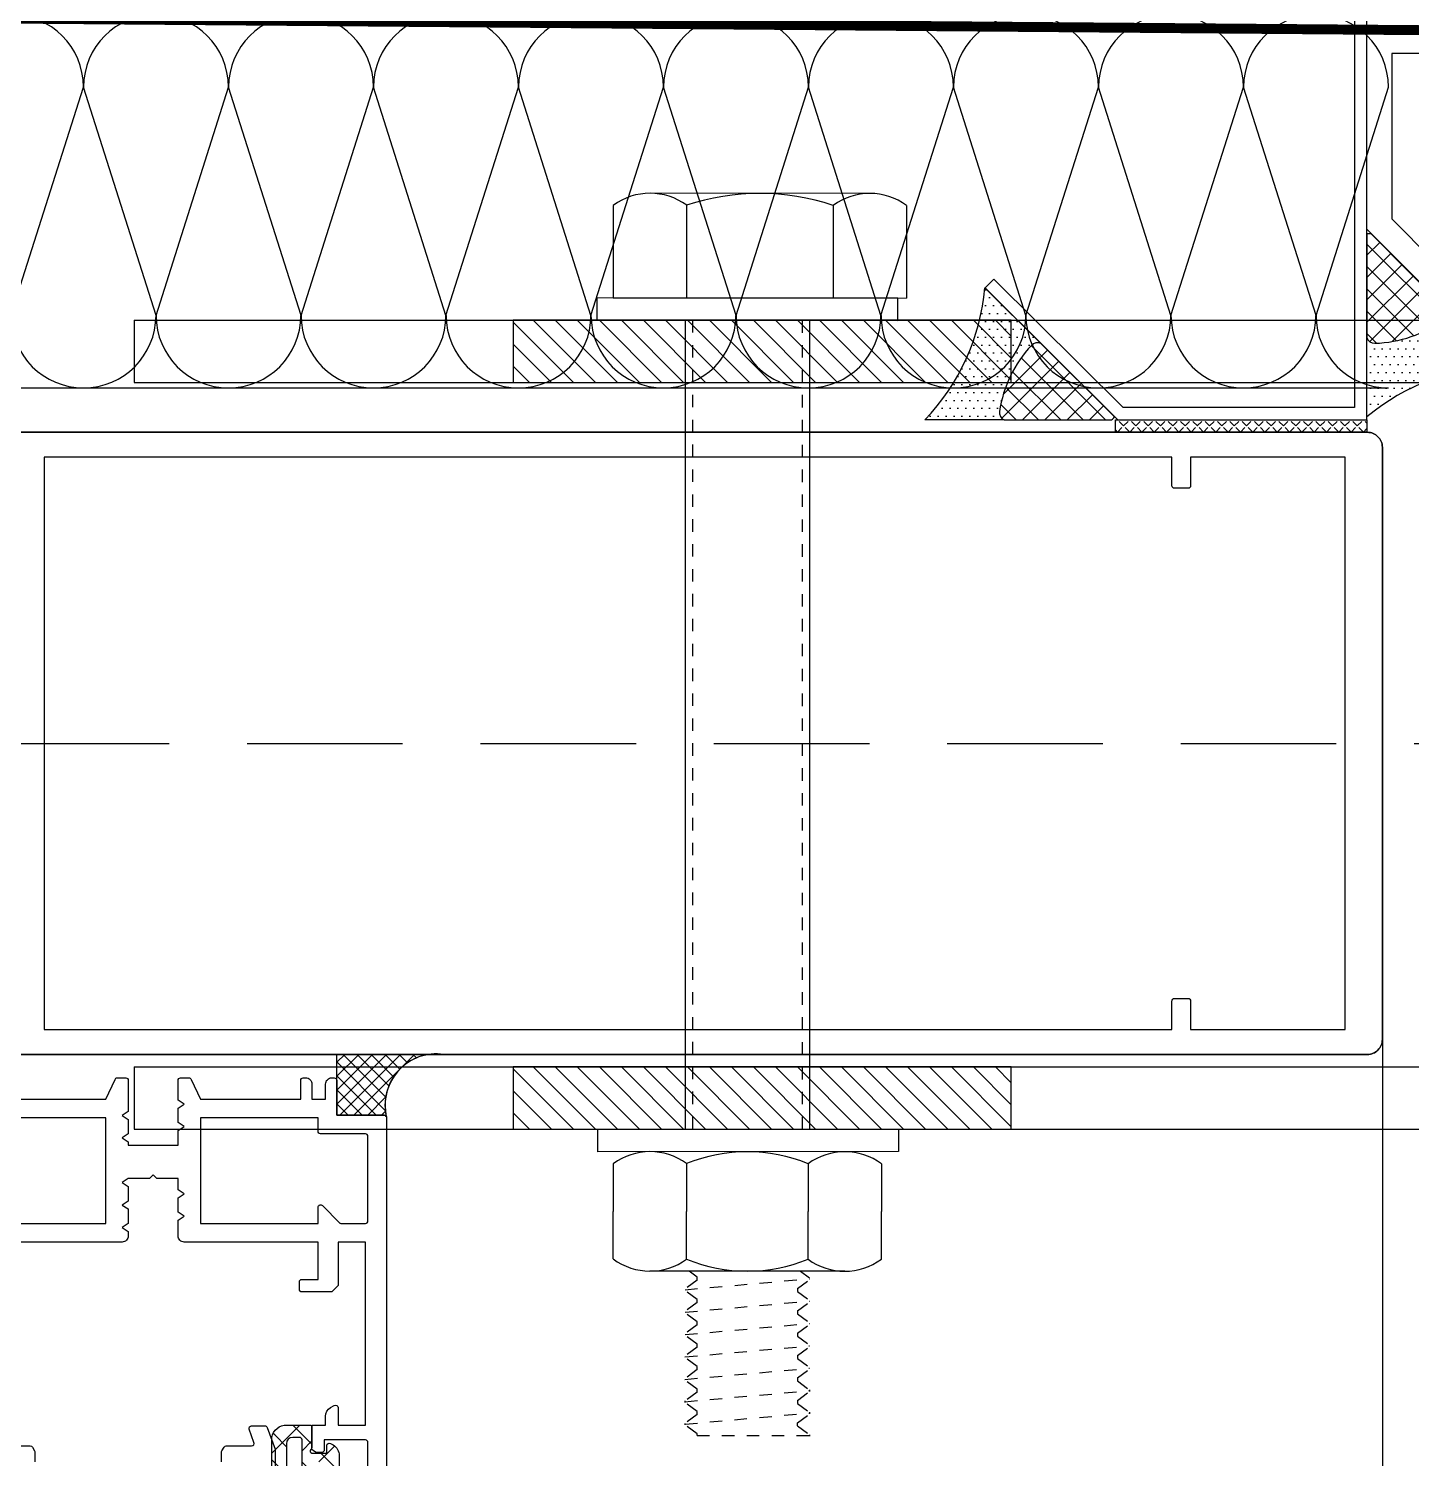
# Model space of a CAD drawing. Header units: inches. Extents: x 21 to 32698, y 13 to 3712.
# Drawn here: x 3027.88 to 3038.99, y 1850.59 to 1862.08 of the extents above; entities that cross this region are included whole.
import ezdxf

# ---------------------------------------------------------------- set-up
doc = ezdxf.new("R2010")
doc.units = ezdxf.units.IN
doc.header["$MEASUREMENT"] = 0
doc.set_wipeout_variables(frame=1)
for name, pattern in [('1+1 dbx a2$0$374_BLD_A1_BLOK_2$0$HIDDEN', [0.375, 0.25, -0.125]), ('HIDDEN', [9.525, 6.35, -3.175]), ('phl_center', [0.75, 0.4, -0.35]), ('phl_thick', [0])]:
    doc.linetypes.add(name, pattern=pattern)
for name, color, linetype, lineweight in [('Z_MİM_-KM-GLAZ', 8, 'Continuous', 25), ('Z_MİM_-KM-IZO-THERMAL', 8, 'Continuous', 25), ('Z_MİM_-KM-IZO-THERMAL-ROCKWOOL', 8, 'BATTING', 25), ('Z_MİM_2-0', 8, 'Continuous', 25), ('Z_MİM_Aksesuar', 8, 'Continuous', 25), ('Z_MİM_ALUMINIUM', 8, 'Continuous', 25), ('Z_MİM_fitiller_k', 8, 'Continuous', 25), ('Z_MİM_MYM Taşyünü', 8, 'Continuous', 25), ('Z_MİM_MYM_butil mastik', 8, 'Continuous', 25), ('Z_MİM_MYM_galvaniz levha', 8, 'Continuous', 25), ('Z_MİM_MYM_MEMBRAN_', 8, 'HIDDEN', 25), ('Z_MİM_MYM_taşyünü', 8, 'Continuous', 25), ('Z_MİM_projection', 8, 'Continuous', 25)]:
    doc.layers.add(name, color=color, linetype=linetype, lineweight=lineweight)
doc.linetypes.add('BATTING', pattern='A,0.00254,-2.54,[134,ltypeshp.shx,S=2.54,R=0,X=-2.54,Y=0],-5.08,[134,ltypeshp.shx,S=2.54,R=180,X=2.54,Y=0],-2.54', length=10.16254)

# ---------------------------------------------------------------- blocks, each defined once
blk = doc.blocks.new('ANK-1')
h = blk.add_hatch()
h.set_pattern_fill('ANSI31', color=256, scale=10)
h.set_pattern_definition([(45, (-331289.2262, -110209.6467), (-0.8838834765, 0.8838834765), [])])
h.paths.add_polyline_path([(0, -99.81), (5, -99.81), (5, -59.81), (0, -59.81)])
h = blk.add_hatch()
h.set_pattern_fill('ANSI31', color=256, scale=10)
h.set_pattern_definition([(45, (-331229.2262, -110209.6467), (-0.8838834765, 0.8838834765), [])])
h.paths.add_polyline_path([(60, -99.81), (65, -99.81), (65, -59.81), (60, -59.81)])
for points in [[(0, -130.27), (0, 0)], [(0, -130.27), (5, -130.27), (5, -5)], [(60, -130.27), (60, -5)], [(65, -130.27), (65, -5)], [(60, -130.27), (65, -130.27)]]:
    blk.add_lwpolyline(points)
for points in [[(0, -99.81), (5, -99.81), (5, -59.81), (0, -59.81)], [(60, -99.81), (65, -99.81), (65, -59.81), (60, -59.81)]]:
    blk.add_lwpolyline(points, close=True)
at = {"layer": 'Z_MİM_projection', "linetype": 'phl_thick'}
for p, q in [((-9.22, -68.22, 2337909.68), (-1.79, -68.23, 2337909.68)), ((-1.81, -91.78, 2337909.68), (-1.79, -68.23, 2337909.68)), ((-10.2, -71.18, 2337909.68), (-10.21, -88.82, 2337909.68)), ((67.8, -70.23, 0), (71.62, -70.23, 0)), ((67.8, -70.23, 0), (71.62, -70.23, 0)), ((75.45, -70.23, 0), (71.62, -70.23, 0)), ((75.45, -70.23, 0), (71.62, -70.23, 0)), ((66.82, -73.19, 0), (66.81, -88.83, 0)), ((66.82, -73.19, 0), (66.81, -88.83, 0)), ((76.42, -73.19, 0), (76.41, -88.83, 0)), ((76.42, -73.19, 0), (76.41, -88.83, 0)), ((-9.24, -74.11, 2337909.68), (-1.8, -74.12, 2337909.68)), ((76.42, -75.05, 0), (76.41, -88.41, 0)), ((76.42, -75.05, 0), (76.41, -88.41, 0)), ((0, -76.01), (65.01, -76.01, 0)), ((0, -76.01), (65.01, -76.01, 0)), ((67.77, -76.12, 0), (71.62, -76.12, 0)), ((67.77, -76.12, 0), (71.62, -76.12, 0)), ((75.47, -76.12, 0), (71.62, -76.12, 0)), ((75.47, -76.12, 0), (71.62, -76.12, 0)), ((-9.25, -85.89, 2337909.68), (-1.81, -85.89, 2337909.68)), ((-0.01, -86.01), (65.02, -86.01, 0)), ((-0.01, -86.01), (65.02, -86.01, 0)), ((67.77, -85.89, 0), (71.61, -85.9, 0)), ((67.77, -85.89, 0), (71.61, -85.9, 0)), ((75.46, -85.9, 0), (71.61, -85.9, 0)), ((75.46, -85.9, 0), (71.61, -85.9, 0)), ((-9.24, -91.78, 2337909.68), (-1.81, -91.78, 2337909.68)), ((67.78, -91.78, 0), (71.61, -91.79, 0)), ((67.78, -91.78, 0), (71.61, -91.79, 0)), ((75.43, -91.79, 0), (71.61, -91.79, 0)), ((75.43, -91.79, 0), (71.61, -91.79, 0))]:
    blk.add_line(p, q, dxfattribs=at)
at = {"layer": 'Z_MİM_projection', "linetype": 'phl_center'}
for p, q in [((0, -76.61), (65.01, -76.61, 0)), ((0, -76.61), (65.01, -76.61, 0)), ((66.81, -76.01, 0), (66.82, -76.01, 0)), ((66.81, -76.01, 0), (66.82, -76.01, 0)), ((66.81, -76.61, 0), (66.82, -76.61, 0)), ((66.81, -76.61, 0), (66.82, -76.61, 0)), ((76.42, -76.74, 0), (76.96, -76.01, 0)), ((76.42, -76.74, 0), (76.96, -76.01, 0)), ((77.91, -86.01, 0), (77.02, -76.01, 0)), ((77.91, -86.01, 0), (77.02, -76.01, 0)), ((77.8, -76.99, 0), (77.08, -76.01, 0)), ((77.8, -76.99, 0), (77.08, -76.01, 0)), ((77.8, -76.99, 0), (78.04, -76.99, 0)), ((77.8, -76.99, 0), (78.04, -76.99, 0)), ((78.04, -76.99, 0), (78.76, -76.01, 0)), ((78.04, -76.99, 0), (78.76, -76.01, 0)), ((79.71, -86.01, 0), (78.82, -76.01, 0)), ((79.71, -86.01, 0), (78.82, -76.01, 0)), ((79.6, -76.99, 0), (78.88, -76.01, 0)), ((79.6, -76.99, 0), (78.88, -76.01, 0)), ((79.6, -76.99, 0), (79.84, -76.99, 0)), ((79.6, -76.99, 0), (79.84, -76.99, 0)), ((79.84, -76.99, 0), (80.56, -76.01, 0)), ((79.84, -76.99, 0), (80.56, -76.01, 0)), ((81.51, -86.01, 0), (80.62, -76.01, 0)), ((81.51, -86.01, 0), (80.62, -76.01, 0)), ((81.4, -76.99, 0), (80.68, -76.01, 0)), ((81.4, -76.99, 0), (80.68, -76.01, 0)), ((81.4, -76.99, 0), (81.64, -76.99, 0)), ((81.4, -76.99, 0), (81.64, -76.99, 0)), ((81.64, -76.99, 0), (82.36, -76.02, 0)), ((81.64, -76.99, 0), (82.36, -76.02, 0)), ((83.31, -86.02, 0), (82.42, -76.02, 0)), ((83.31, -86.02, 0), (82.42, -76.02, 0)), ((83.2, -76.99, 0), (82.48, -76.02, 0)), ((83.2, -76.99, 0), (82.48, -76.02, 0)), ((83.44, -76.99, 0), (84.16, -76.02, 0)), ((83.44, -76.99, 0), (84.16, -76.02, 0)), ((85.11, -86.02, 0), (84.22, -76.02, 0)), ((85.11, -86.02, 0), (84.22, -76.02, 0)), ((85, -76.99, 0), (84.28, -76.02, 0)), ((85, -76.99, 0), (84.28, -76.02, 0)), ((85.24, -76.99, 0), (85.96, -76.02, 0)), ((85.24, -76.99, 0), (85.96, -76.02, 0)), ((85.96, -76.02, 0), (86.08, -76.02, 0)), ((85.96, -76.02, 0), (86.08, -76.02, 0)), ((86.91, -86.02, 0), (86.02, -76.02, 0)), ((86.91, -86.02, 0), (86.02, -76.02, 0)), ((86.8, -76.99, 0), (86.08, -76.02, 0)), ((86.8, -76.99, 0), (86.08, -76.02, 0)), ((87.04, -76.99, 0), (87.76, -76.02, 0)), ((87.04, -76.99, 0), (87.76, -76.02, 0)), ((87.76, -76.02, 0), (87.88, -76.02, 0)), ((87.76, -76.02, 0), (87.88, -76.02, 0)), ((88.71, -86.02, 0), (87.82, -76.02, 0)), ((88.71, -86.02, 0), (87.82, -76.02, 0)), ((88.6, -76.99, 0), (87.88, -76.02, 0)), ((88.6, -76.99, 0), (87.88, -76.02, 0)), ((88.84, -76.99, 0), (89.56, -76.02, 0)), ((88.84, -76.99, 0), (89.56, -76.02, 0)), ((89.56, -76.02, 0), (89.68, -76.02, 0)), ((89.56, -76.02, 0), (89.68, -76.02, 0)), ((89.61, -85.05, 0), (89.62, -76.02, 0)), ((83.2, -76.99, 0), (83.44, -76.99, 0)), ((83.2, -76.99, 0), (83.44, -76.99, 0)), ((85, -76.99, 0), (85.24, -76.99, 0)), ((85, -76.99, 0), (85.24, -76.99, 0)), ((86.8, -76.99, 0), (87.04, -76.99, 0)), ((86.8, -76.99, 0), (87.04, -76.99, 0)), ((88.84, -76.99, 0), (88.6, -76.99, 0)), ((88.84, -76.99, 0), (88.6, -76.99, 0)), ((-0.01, -85.41), (65.02, -85.41, 0)), ((-0.01, -85.41), (65.02, -85.41, 0)), ((76.89, -85.04, 0), (76.41, -85.69, 0)), ((76.89, -85.04, 0), (76.41, -85.69, 0)), ((77.13, -85.04, 0), (76.89, -85.04, 0)), ((77.13, -85.04, 0), (76.89, -85.04, 0)), ((77.13, -85.04, 0), (77.85, -86.01, 0)), ((77.13, -85.04, 0), (77.85, -86.01, 0)), ((78.69, -85.04, 0), (77.97, -86.01, 0)), ((78.69, -85.04, 0), (77.97, -86.01, 0)), ((78.93, -85.04, 0), (78.69, -85.04, 0)), ((78.93, -85.04, 0), (78.69, -85.04, 0)), ((78.93, -85.04, 0), (79.65, -86.01, 0)), ((78.93, -85.04, 0), (79.65, -86.01, 0)), ((80.49, -85.04, 0), (79.77, -86.01, 0)), ((80.49, -85.04, 0), (79.77, -86.01, 0)), ((80.73, -85.04, 0), (80.49, -85.04, 0)), ((80.73, -85.04, 0), (80.49, -85.04, 0)), ((80.73, -85.04, 0), (81.45, -86.01, 0)), ((80.73, -85.04, 0), (81.45, -86.01, 0)), ((82.29, -85.04, 0), (81.57, -86.01, 0)), ((82.29, -85.04, 0), (81.57, -86.01, 0)), ((82.53, -85.04, 0), (82.29, -85.04, 0)), ((82.53, -85.04, 0), (82.29, -85.04, 0)), ((82.53, -85.04, 0), (83.25, -86.02, 0)), ((82.53, -85.04, 0), (83.25, -86.02, 0)), ((84.09, -85.04, 0), (83.37, -86.02, 0)), ((84.09, -85.04, 0), (83.37, -86.02, 0)), ((84.33, -85.04, 0), (84.09, -85.04, 0)), ((84.33, -85.04, 0), (84.09, -85.04, 0)), ((84.33, -85.04, 0), (85.05, -86.02, 0)), ((84.33, -85.04, 0), (85.05, -86.02, 0)), ((85.89, -85.04, 0), (85.17, -86.02, 0)), ((85.89, -85.04, 0), (85.17, -86.02, 0)), ((86.13, -85.04, 0), (85.89, -85.04, 0)), ((86.13, -85.04, 0), (85.89, -85.04, 0)), ((86.13, -85.04, 0), (86.85, -86.02, 0)), ((86.13, -85.04, 0), (86.85, -86.02, 0)), ((86.85, -86.02, 0), (86.97, -86.02, 0)), ((86.85, -86.02, 0), (86.97, -86.02, 0)), ((87.69, -85.04, 0), (86.97, -86.02, 0)), ((87.69, -85.04, 0), (86.97, -86.02, 0)), ((87.93, -85.04, 0), (87.69, -85.04, 0)), ((87.93, -85.04, 0), (87.69, -85.04, 0)), ((87.93, -85.04, 0), (88.65, -86.02, 0)), ((87.93, -85.04, 0), (88.65, -86.02, 0)), ((88.65, -86.02, 0), (88.77, -86.02, 0)), ((88.65, -86.02, 0), (88.77, -86.02, 0)), ((89.49, -85.05, 0), (88.77, -86.02, 0)), ((89.49, -85.05, 0), (88.77, -86.02, 0)), ((89.61, -85.05, 0), (89.49, -85.05, 0)), ((89.61, -85.05, 0), (89.49, -85.05, 0))]:
    blk.add_line(p, q, dxfattribs=at)
at = {"layer": 'Z_MİM_projection', "linetype": 'phl_thick', "elevation": 205305.12}
for points in [[(-1.81, -93.09), (-0.01, -93.09), (0.01, -68.93), (-1.79, -68.93)], [(66.82, -93.03), (65.02, -93.03), (65.01, -68.87), (66.81, -68.87)]]:
    blk.add_lwpolyline(points, close=True, dxfattribs=at)
at = {"layer": 'Z_MİM_projection', "linetype": 'phl_thick', "elevation": -2.85}
blk.add_lwpolyline([(0.01, -68.93), (-1.79, -68.93), (-1.81, -93.09), (-0.01, -93.09), (0, -76.01)], dxfattribs=at)
at = {"layer": 'Z_MİM_projection', "linetype": 'phl_thick'}
for centre, radius, start, end in [((-5.22, -71.18, 2337909.68), 4.98, 143.5278, 216.1432), ((71.8, -73.19, 0), 4.98, 143.5278, 216.1432), ((71.8, -73.19, 0), 4.98, 143.5278, 216.1432), ((71.44, -73.19, 0), 4.98, 323.784, 36.3994), ((71.44, -73.19, 0), 4.98, 323.784, 36.3994), ((8.37, -80.03, 2337909.68), 18.57, 161.4556, 198.4078), ((79.76, -81.03, 0), 12.94, 157.745, 202.0905), ((79.76, -81.03, 0), 12.94, 157.745, 202.0905), ((63.47, -81.01, 0), 12.94, 337.8218, 22.1673), ((63.47, -81.01, 0), 12.94, 337.8218, 22.1673), ((-5.23, -88.82, 2337909.68), 4.98, 143.784, 216.3994), ((71.79, -88.83, 0), 4.98, 143.784, 216.3994), ((71.79, -88.83, 0), 4.98, 143.784, 216.3994), ((71.43, -88.83, 0), 4.98, 323.5278, 36.1432), ((71.43, -88.83, 0), 4.98, 323.5278, 36.1432)]:
    blk.add_arc(centre, radius, start, end, dxfattribs=at)
blk = doc.blocks.new('*U90')
at = {"layer": 'Z_MİM_MYM_butil mastik'}
h = blk.add_hatch(dxfattribs=at)
h.set_pattern_fill('DOTS', color=256, scale=0.4, angle=180, style=0)
h.set_pattern_definition([(180, (-119708.88504, -7601.3515), (-0.3175, -0.635), [0, -0.635])])
edge = h.paths.add_edge_path()
edge.add_arc((-11.21, 44.59), 17.47, 270.9769, 309.9193)
edge.add_line((0, 31.2), (0, 24.84))
edge.add_arc((-0.62, 24.63), 0.652, 19.0453, 91.4713)
edge.add_arc((-0.38, 15.53), 9.76, 91.4713, 126.6192)
edge.add_arc((-5.81, 22.83), 0.652, 126.6192, 199.0453)
edge.add_line((-6.43, 22.62), (-10.91, 27.13))
h = blk.add_hatch(dxfattribs=at)
h.set_pattern_fill('ANSI37', color=256, scale=0.4, angle=180, style=0)
h.set_pattern_definition([(225, (-119708.885, -7601.3515), (0.898025612, -0.898025612), []), (315, (-119708.885, -7601.3515), (0.898025612, 0.898025612), [])])
edge = h.paths.add_edge_path()
edge.add_arc((-0.19, 17.09), 0.61, 256.328, 286.1228)
edge.add_arc((-0.03, 16.53), 0.0316, 286.1228, 360.0011)
edge.add_line((0, 16.53), (0, 24.84))
edge.add_arc((-0.62, 24.63), 0.652, 19.0453, 91.4713)
edge.add_arc((-0.38, 15.53), 9.76, 91.4713, 126.6192)
edge.add_arc((-5.81, 22.83), 0.652, 126.6192, 199.0453)
edge.add_line((-6.43, 22.62), (-0.35, 16.5))
edge.add_arc((-0.33, 16.53), 0.0316, 224.8312, 256.328)
h = blk.add_hatch(dxfattribs=at)
h.set_pattern_fill('DOTS', color=256, scale=0.4, angle=180, style=0)
h.set_pattern_definition([(180, (-119649.0471, -7567.4591), (-0.3175, -0.635), [0, -0.635])])
edge = h.paths.add_edge_path()
edge.add_arc((-91.17, 12.16), 17.47, 316.1456, 355.0881)
edge.add_line((-73.76, 10.67), (-69.25, 6.19))
edge.add_arc((-69.54, 5.6), 0.652, 64.214, 136.6401)
edge.add_arc((-62.92, -0.65), 9.76, 136.6401, 171.788)
edge.add_arc((-71.93, 0.65), 0.652, 171.788, 244.214)
edge.add_line((-72.21, 0.06), (-78.57, 0.06))
h = blk.add_hatch(dxfattribs=at)
h.set_pattern_fill('ANSI37', color=256, scale=0.4, angle=180, style=0)
h.set_pattern_definition([(225, (-119649.0471, -7567.4591), (0.898025612, -0.898025612), []), (315, (-119649.0471, -7567.4591), (0.898025612, 0.898025612), [])])
edge = h.paths.add_edge_path()
edge.add_arc((-63.89, 0.59), 0.61, 301.4968, 331.2916)
edge.add_arc((-63.39, 0.31), 0.0316, 331.2916, 405.1698)
edge.add_line((-63.36, 0.33), (-69.25, 6.19))
edge.add_arc((-69.54, 5.6), 0.652, 64.214, 136.6401)
edge.add_arc((-62.92, -0.65), 9.76, 136.6401, 171.788)
edge.add_arc((-71.93, 0.65), 0.652, 171.788, 244.214)
edge.add_line((-72.21, 0.06), (-63.59, 0.06))
edge.add_arc((-63.59, 0.09), 0.0316, 270, 301.4968)
at = {"layer": 'Z_MİM_MYM_butil mastik', "linetype": 'ByBlock'}
for points in [[(-10.91, 27.13, 0.171573), (0, 31.2), (0, 24.84, 0.326976), (-0.63, 25.28, 0.154575), (-6.2, 23.36, 0.326976), (-6.43, 22.62)], [(-0.34, 16.5, 0.130742), (-0.02, 16.5, 0.334005), (0, 16.53), (0, 24.84, 0.326976), (-0.63, 25.28, 0.154575), (-6.2, 23.36, 0.326976), (-6.43, 22.62), (-0.35, 16.5, 0.138302)], [(-78.57, 0.06, 0.171573), (-73.76, 10.67), (-69.25, 6.19, 0.326976), (-70.01, 6.05, 0.154575), (-72.57, 0.74, 0.326976), (-72.21, 0.06)], [(-63.57, 0.07, 0.130742), (-63.36, 0.29, 0.334005), (-63.36, 0.33), (-69.25, 6.19, 0.326976), (-70.01, 6.05, 0.154575), (-72.57, 0.74, 0.326976), (-72.21, 0.06), (-63.59, 0.06, 0.138302)]]:
    blk.add_lwpolyline(points, format="xyb", close=True, dxfattribs=at)
at = {"layer": 'Z_MİM_MYM_galvaniz levha'}
blk.add_lwpolyline([(-12.02, 25.37, -0.414214), (-12.02, 25.37), (-10.61, 26.78, -0.414214), (-10.61, 26.78), (0, 16.11), (0, 0), (-63.16, 0, 0.667116), (-63.16, 0), (-73.76, 10.67, -0.414214), (-73.76, 10.67), (-72.34, 12.08), (-62.32, 2), (-2, 2), (-2, 15.28), (-12.02, 25.37)], format="xyb", dxfattribs=at)
blk = doc.blocks.new('*U160')
at = {"layer": 'Z_MİM_MYM_taşyünü'}
for p, q in [((-105.81, 5.82), (-99.98, 24.18)), ((-94.16, 5.82), (-99.98, 24.18)), ((-94.16, 5.82), (-88.34, 24.18)), ((-82.51, 5.82), (-88.34, 24.18)), ((-82.51, 5.82), (-76.69, 24.18)), ((-70.87, 5.82), (-76.69, 24.18)), ((-70.87, 5.82), (-65.04, 24.18)), ((-59.22, 5.82), (-65.04, 24.18)), ((-59.22, 5.82), (-53.4, 24.18)), ((-47.57, 5.82), (-53.4, 24.18)), ((-47.57, 5.82), (-41.75, 24.18)), ((-35.93, 5.82), (-41.75, 24.18)), ((-35.93, 5.82), (-30.1, 24.18)), ((-24.28, 5.82), (-30.1, 24.18)), ((-24.28, 5.82), (-18.46, 24.18)), ((-12.63, 5.82), (-18.46, 24.18)), ((-12.63, 5.82), (-6.81, 24.18)), ((-0.98, 5.82), (-6.81, 24.18)), ((-0.98, 5.82), (4.84, 24.18)), ((-111.63, 0), (-99.98, 0)), ((-99.98, 0), (-88.34, 0)), ((-88.34, 0), (-76.69, 0)), ((-76.69, 0), (-65.04, 0)), ((-65.04, 0), (-53.4, 0)), ((-53.4, 0), (-41.75, 0)), ((-41.75, 0), (-30.1, 0)), ((-30.1, 0), (-18.46, 0)), ((-18.46, 0), (-6.81, 0)), ((-6.81, 0), (4.84, 0))]:
    blk.add_line(p, q, dxfattribs=at)
for centre, start, end in [((-105.81, 24.18), 360, 90), ((-94.16, 24.18), 90, 180), ((-94.16, 24.18), 360, 90), ((-82.51, 24.18), 90, 180), ((-82.51, 24.18), 360, 90), ((-70.87, 24.18), 90, 180), ((-70.87, 24.18), 360, 90), ((-59.22, 24.18), 90, 180), ((-59.22, 24.18), 360, 90), ((-47.57, 24.18), 90, 180), ((-47.57, 24.18), 360, 90), ((-35.93, 24.18), 90, 180), ((-35.93, 24.18), 360, 90), ((-24.28, 24.18), 90, 180), ((-24.28, 24.18), 360, 90), ((-12.63, 24.18), 90, 180), ((-12.63, 24.18), 360, 90), ((-0.98, 24.18), 90, 180), ((-0.98, 24.18), 360, 90), ((-99.98, 5.82), 180, 270), ((-99.98, 5.82), 270, 0), ((-88.34, 5.82), 180, 270), ((-88.34, 5.82), 270, 0), ((-76.69, 5.82), 180, 270), ((-76.69, 5.82), 270, 0), ((-65.04, 5.82), 180, 270), ((-65.04, 5.82), 270, 0), ((-53.4, 5.82), 180, 270), ((-53.4, 5.82), 270, 0), ((-41.75, 5.82), 180, 270), ((-41.75, 5.82), 270, 0), ((-30.1, 5.82), 180, 270), ((-30.1, 5.82), 270, 0), ((-18.46, 5.82), 180, 270), ((-18.46, 5.82), 270, 0), ((-6.81, 5.82), 180, 270), ((-6.81, 5.82), 270, 0), ((4.84, 5.82), 180, 270)]:
    blk.add_arc(centre, 5.82, start, end, dxfattribs=at)
blk = doc.blocks.new('asffgdf')
at = {"layer": 'Z_MİM_Aksesuar', "linetype": 'ByBlock'}
h = blk.add_hatch(dxfattribs=at)
h.set_pattern_fill('ANSI37', color=256, scale=0.025, style=0)
h.set_pattern_definition([(45, (7.7736, 272.35412), (-0.05612660076, 0.05612660076), []), (135, (7.7736, 272.35412), (-0.05612660076, -0.05612660076), [])])
edge = h.paths.add_edge_path()
edge.add_line((18212.362, -546.802), (18212.362, -546.059))
edge.add_arc((18212.772, -546.001), 0.414, 188.1517, 282.6464)
edge.add_arc((18212.871, -546.422), 0.02, 116.5657, 180)
edge.add_line((18212.851, -546.422), (18212.851, -546.802))
edge.add_line((18212.851, -546.802), (18212.362, -546.802))
at = {"layer": 'Z_MİM_fitiller_k'}
h = blk.add_hatch(dxfattribs=at)
h.set_pattern_fill('ANSI37', color=256, scale=0.05)
h.set_pattern_definition([(45, (-0.2264, 253.1127), (-0.1122532015, 0.1122532015), []), (135, (-0.2264, 253.1127), (-0.1122532015, -0.1122532015), [])])
edge = h.paths.add_edge_path()
edge.add_line((18215.341, -547.202), (18215.341, -547.012))
edge.add_arc((18215.351, -547.012), 0.01, 90.0001, 179.9999, ccw=False)
edge.add_line((18215.351, -547.002), (18215.523, -547.002))
edge.add_arc((18215.523, -547.022), 0.02, 34.8499, 90, ccw=False)
edge.add_arc((18215.551, -547.002), 0.015, 214.85, 360)
edge.add_line((18215.566, -547.002), (18215.566, -546.882))
edge.add_line((18215.566, -546.882), (18215.506, -546.882))
edge.add_arc((18215.506, -546.862), 0.02, 150, 270, ccw=False)
edge.add_line((18215.489, -546.852), (18215.501, -546.832))
edge.add_arc((18215.587, -546.882), 0.1, 90, 150, ccw=False)
edge.add_line((18215.587, -546.782), (18215.835, -546.782))
edge.add_arc((18215.835, -546.882), 0.1, 29.9999, 90, ccw=False)
edge.add_line((18215.922, -546.832), (18215.934, -546.852))
edge.add_arc((18215.916, -546.862), 0.02, -90.0001, 29.9999, ccw=False)
edge.add_line((18215.916, -546.882), (18215.856, -546.882))
edge.add_line((18215.856, -546.882), (18215.856, -547.002))
edge.add_arc((18215.871, -547.002), 0.015, 180, 325.1501)
edge.add_arc((18215.9, -547.022), 0.02, 90, 145.1501, ccw=False)
edge.add_line((18215.9, -547.002), (18216.071, -547.002))
edge.add_arc((18216.071, -547.012), 0.01, 0.0002, 90, ccw=False)
edge.add_line((18216.081, -547.012), (18216.081, -547.202))
edge.add_arc((18215.96, -547.205), 0.121, -79.9535, 1.4189, ccw=False)
edge.add_line((18215.981, -547.325), (18215.441, -547.325))
edge.add_arc((18215.462, -547.205), 0.121, 178.581, 259.9535, ccw=False)
edge = h.paths.add_edge_path(flags=16)
edge.add_line((18215.786, -546.982), (18215.786, -546.902))
edge.add_arc((18215.766, -546.902), 0.02, 359.9999, 450.0001)
edge.add_line((18215.766, -546.882), (18215.656, -546.882))
edge.add_arc((18215.656, -546.902), 0.02, 90.0001, 179.9999)
edge.add_line((18215.636, -546.902), (18215.636, -546.982))
edge.add_arc((18215.656, -546.982), 0.02, 180, 270)
edge.add_line((18215.656, -547.002), (18215.766, -547.002))
edge.add_arc((18215.766, -546.982), 0.02, 269.9999, 360.0001)
edge = h.paths.add_edge_path(flags=16)
edge.add_arc((18215.961, -547.101), 0.02, 359.9998, 450.0001)
edge.add_line((18215.961, -547.081), (18215.461, -547.081))
edge.add_arc((18215.461, -547.101), 0.02, 90.0001, 180.0001)
edge.add_line((18215.441, -547.101), (18215.441, -547.156))
edge.add_arc((18215.491, -547.156), 0.05, 180, 270)
edge.add_line((18215.491, -547.206), (18215.931, -547.206))
edge.add_arc((18215.931, -547.156), 0.05, 270, 360)
edge.add_line((18215.981, -547.156), (18215.981, -547.101))
blk.add_line((18212.851, -546.802), (18212.362, -546.802))
blk.add_lwpolyline([(18212.362, -546.802), (18212.362, -546.059, 0.437381), (18212.862, -546.404, 0.284076), (18212.851, -546.422), (18212.851, -546.802)], format="xyb", close=True)
blk.add_arc((18212.772, -546.001), 0.414, 171.8483, 283.9193)
at = {"layer": 'Z_MİM_ALUMINIUM'}
for points in [[(18215.925, -546.552), (18215.481, -546.552, 0.414214), (18215.461, -546.572), (18215.461, -546.902), (18215.541, -546.902, -0.414214), (18215.561, -546.922), (18215.561, -546.962, -0.131652), (18215.559, -546.972), (18215.547, -546.992, -0.267949), (18215.53, -547.002), (18215.341, -547.002), (18215.341, -546.892), (18215.271, -546.892, -0.267949), (18215.201, -546.852), (18215.184, -546.822, -0.57735), (18215.201, -546.792), (18215.341, -546.792), (18215.341, -546.572), (18213.871, -546.572), (18213.871, -546.792), (18214.221, -546.792), (18214.271, -546.842), (18214.271, -547.082, -0.414214), (18214.251, -547.102), (18214.191, -547.102, -0.414214), (18214.171, -547.082), (18214.171, -546.952), (18213.871, -546.952), (18213.871, -548.027, -0.414214), (18213.821, -548.077), (18213.695, -548.077), (18213.663, -548.027), (18213.631, -548.077), (18213.515, -548.077), (18213.483, -548.027), (18213.451, -548.077), (18213.361, -548.077), (18213.361, -548.247), (18213.331, -548.277), (18213.361, -548.307), (18213.361, -548.477), (18213.393, -548.527), (18213.425, -548.477), (18213.541, -548.477), (18213.573, -548.527), (18213.605, -548.477), (18213.721, -548.477), (18213.753, -548.527), (18213.785, -548.477), (18213.821, -548.477, -0.414214), (18213.871, -548.527), (18213.871, -549.602)], [(18212.721, -549.882), (18212.721, -548.657), (18212.563, -548.583, -0.290522), (18212.551, -548.565), (18212.551, -548.497, -0.414214), (18212.571, -548.477), (18212.821, -548.477), (18212.853, -548.527), (18212.885, -548.477), (18213.001, -548.477), (18213.033, -548.527), (18213.065, -548.477), (18213.091, -548.477), (18213.091, -548.077), (18212.975, -548.077), (18212.943, -548.027), (18212.911, -548.077), (18212.795, -548.077), (18212.763, -548.027), (18212.731, -548.077), (18212.571, -548.077, -0.414214), (18212.551, -548.057), (18212.551, -547.99, -0.290522), (18212.563, -547.972), (18212.721, -547.897), (18212.721, -547.092), (18212.571, -547.092, -0.414214), (18212.551, -547.072), (18212.551, -547.052, -0.414214), (18212.601, -547.002), (18212.721, -547.002), (18212.721, -546.892), (18212.601, -546.892, -0.414214), (18212.551, -546.842), (18212.551, -546.822, -0.414214), (18212.571, -546.802), (18212.851, -546.802), (18212.851, -546.422, -0.414214), (18212.871, -546.402), (18215.973, -546.402, -0.198912)], [(18215.508, -549.468), (18215.508, -549.265, -0.267949), (18215.518, -549.247), (18215.548, -549.23, -0.131654), (18215.558, -549.227), (18215.638, -549.227, -0.414214)], [(18215.638, -547.727), (18215.558, -547.727, -0.131653), (18215.548, -547.725), (18215.518, -547.707, -0.267949), (18215.508, -547.69), (18215.508, -547.486, 0.520567), (18215.481, -547.467), (18215.375, -547.506, -0.520567), (18215.348, -547.487), (18215.348, -547.381, -0.315298), (18215.361, -547.362), (18215.536, -547.298, -0.087491), (18215.543, -547.297), (18216.568, -547.297)]]:
    blk.add_lwpolyline(points, format="xyb", dxfattribs=at)
for points in [[(18212.871, -547.897), (18213.721, -547.897), (18213.721, -546.952), (18213.591, -546.952, -0.668181), (18213.577, -546.918), (18213.718, -546.777, 0.198917), (18213.721, -546.77), (18213.721, -546.572, 0.414212), (18213.701, -546.552), (18213.021, -546.552, 0.414212), (18213.001, -546.572), (18213.001, -546.932, -0.414214), (18212.981, -546.952), (18212.871, -546.952)], [(18213.451, -549.872), (18213.451, -549.702, -0.414213), (18213.551, -549.602), (18213.721, -549.602), (18213.721, -548.657), (18212.871, -548.657), (18212.871, -549.602), (18213.051, -549.602, -0.683705), (18213.065, -549.637), (18212.884, -549.803, 0.683706), (18212.911, -549.872)]]:
    blk.add_lwpolyline(points, format="xyb", close=True, dxfattribs=at)
at = {"layer": 'Z_MİM_fitiller_k', "linetype": 'Continuous', "flags": 128}
for points in [[(18215.341, -547.202), (18215.341, -547.012, -0.414213), (18215.351, -547.002), (18215.523, -547.002, -0.245393), (18215.539, -547.011, 0.734237), (18215.566, -547.002), (18215.566, -546.882), (18215.506, -546.882, -0.57735), (18215.489, -546.852), (18215.501, -546.832, -0.267949), (18215.587, -546.782), (18215.835, -546.782, -0.267949), (18215.922, -546.832), (18215.934, -546.852, -0.57735), (18215.916, -546.882), (18215.856, -546.882), (18215.856, -547.002, 0.734238), (18215.884, -547.011, -0.245393), (18215.9, -547.002), (18216.071, -547.002, -0.414212), (18216.081, -547.012), (18216.081, -547.202, -0.370767), (18215.981, -547.325), (18215.441, -547.325, -0.370767)], [(18215.981, -547.101, 0.414215), (18215.961, -547.081), (18215.461, -547.081, 0.414213), (18215.441, -547.101), (18215.441, -547.156, 0.414213), (18215.491, -547.206), (18215.931, -547.206, 0.414214), (18215.981, -547.156)]]:
    blk.add_lwpolyline(points, format="xyb", close=True, dxfattribs=at)
blk = doc.blocks.new('-KM-AL2 210_900')
blk.add_wipeout([(1434.259, 1419.998), (1434.259, 1217.756), (1415.604, 1217.756), (1415.604, 1421.973), (1434.273, 1422.184)])
h = blk.add_hatch()
h.set_pattern_fill('ANGLE', color=256, scale=0.01, angle=44.9955)
h.set_pattern_definition([(44.9954721, (512.50934, -10276.9717), (-0.0493875053, 0.04939531174), [0.0508, -0.01905]), (134.9954721, (512.50934, -10276.9717), (-0.04939531174, -0.0493875053), [0.0508, -0.01905])])
h.paths.add_polyline_path([(1431.149, 1416.888), (1431.149, 1416.788), (1429.128, 1416.788), (1429.128, 1416.888)])
at = {"layer": 'Z_MİM_2-0'}
h = blk.add_hatch(dxfattribs=at)
h.set_pattern_fill('DOTS', color=256, scale=0.04, angle=-180, style=0)
h.set_pattern_definition([(180, (-10539.52321, 713.301764), (-0.03175, -0.0635), [0, -0.0635])])
edge = h.paths.add_edge_path()
edge.add_arc((1426.339, 1418.099), 1.747, 316.1456, 355.0881)
edge.add_line((1428.079, 1417.949), (1428.53, 1417.501))
edge.add_arc((1428.502, 1417.442), 0.0652, 64.214, 136.6401)
edge.add_arc((1429.164, 1416.817), 0.976, 136.6401, 171.788)
edge.add_arc((1428.263, 1416.947), 0.0652, 171.788, 244.214)
edge.add_line((1428.234, 1416.888), (1427.598, 1416.888))
at = {"layer": 'Z_MİM_MYM_butil mastik'}
h = blk.add_hatch(dxfattribs=at)
h.set_pattern_fill('ANSI37', color=256, scale=0.04, angle=-180, style=0)
h.set_pattern_definition([(225, (-10539.52321, 713.30176), (0.0898025612, -0.0898025612), []), (315, (-10539.52321, 713.30176), (0.0898025612, 0.0898025612), [])])
edge = h.paths.add_edge_path()
edge.add_arc((1429.066, 1416.941), 0.061, 301.4968, 331.2916)
edge.add_arc((1429.117, 1416.913), 0.00316, 331.2916, 405.1698)
edge.add_line((1429.119, 1416.915), (1428.53, 1417.501))
edge.add_arc((1428.502, 1417.442), 0.0652, 64.214, 136.6401)
edge.add_arc((1429.164, 1416.817), 0.976, 136.6401, 171.788)
edge.add_arc((1428.263, 1416.947), 0.0652, 171.788, 244.214)
edge.add_line((1428.234, 1416.888), (1429.096, 1416.888))
edge.add_arc((1429.096, 1416.891), 0.00316, 270, 301.4968)
at = {"linetype": '1+1 dbx a2$0$374_BLD_A1_BLOK_2$0$HIDDEN', "ltscale": 5}
blk.add_line((1409.028, 1414.288, -0.002), (1434.998, 1414.288, -0.002), dxfattribs=at)
at = {"elevation": 0.002}
blk.add_lwpolyline([(1431.149, 1416.888), (1431.149, 1416.788), (1429.128, 1416.788), (1429.128, 1416.888)], close=True, dxfattribs=at)
at = {"layer": 'Z_MİM_ALUMINIUM', "linetype": 'ByBlock'}
for points in [[(1419.293, 1416.788), (1431.153, 1416.788, -0.414214), (1431.273, 1416.668), (1431.273, 1411.908, -0.414214), (1431.153, 1411.788), (1419.293, 1411.788, -0.414214)], [(1419.293, 1411.788), (1431.153, 1411.788, 0.414214), (1431.273, 1411.908), (1431.273, 1416.668, 0.414214), (1431.153, 1416.788), (1419.293, 1416.788, 0.414214)]]:
    blk.add_lwpolyline(points, format="xyb", dxfattribs=at)
at = {"layer": 'Z_MİM_ALUMINIUM'}
blk.add_lwpolyline([(1429.733, 1411.988), (1430.973, 1411.988), (1430.973, 1416.588), (1429.733, 1416.588), (1429.733, 1416.358, -0.414214), (1429.713, 1416.338), (1429.603, 1416.338, -0.414214), (1429.583, 1416.358), (1429.583, 1416.588), (1420.523, 1416.588), (1420.523, 1411.988), (1429.583, 1411.988), (1429.583, 1412.218, -0.414214), (1429.603, 1412.238), (1429.713, 1412.238, -0.414214), (1429.733, 1412.218)], format="xyb", close=True, dxfattribs=at)
at = {"layer": 'Z_MİM_ALUMINIUM', "elevation": 0.002}
blk.add_lwpolyline([(1431.273, 1414.288), (1431.273, 1225.651)], dxfattribs=at)
at = {"layer": 'Z_MİM_MYM_butil mastik', "linetype": 'ByBlock', "elevation": 0.002}
for points in [[(1427.598, 1416.888, 0.171573), (1428.079, 1417.949), (1428.53, 1417.501, 0.326976), (1428.454, 1417.487, 0.154575), (1428.198, 1416.956, 0.326976), (1428.234, 1416.888)], [(1429.098, 1416.889, 0.130742), (1429.12, 1416.912, 0.334005), (1429.119, 1416.915), (1428.53, 1417.501, 0.326976), (1428.454, 1417.487, 0.154575), (1428.198, 1416.956, 0.326976), (1428.234, 1416.888), (1429.096, 1416.888, 0.138302)]]:
    blk.add_lwpolyline(points, format="xyb", close=True, dxfattribs=at)
at = {"layer": 'Z_MİM_MYM_galvaniz levha', "elevation": 0.002}
blk.add_lwpolyline([(1431.149, 1420.328), (1431.049, 1420.328), (1431.049, 1416.988), (1429.191, 1416.988), (1428.153, 1418.02), (1428.082, 1417.949, 0.414214), (1428.082, 1417.949), (1429.149, 1416.888), (1431.149, 1416.888)], format="xyb", close=True, dxfattribs=at)
at = {"layer": 'Z_MİM_MYM_MEMBRAN_', "ltscale": 20, "const_width": 0.08}
blk.add_lwpolyline([(1415.804, 1415.371), (1415.804, 1417.071), (1416.351, 1420.145), (1416.351, 1420.145), (1434.259, 1419.998), (1434.273, 1421.084), (1434.273, 1421.584)], dxfattribs=at)
at = {"xscale": 0.1, "yscale": 0.1, "zscale": 0.1}
for name, p, rotation in [('*U90', (1431.149, 1420.032), 179.9999999999983), ('ANK-1', (1434.273, 1417.688, -0.002), 270)]:
    blk.add_blockref(name, p, dxfattribs=dict(at, rotation=rotation))
at = {"rotation": 270}
blk.add_blockref('asffgdf', (1969.676, 19624.151), dxfattribs=at)
at = {"layer": 'Z_MİM_MYM Taşyünü', "xscale": 0.1000000000000001, "yscale": 0.1000000000000001, "zscale": 0.1000000000000001}
blk.add_blockref('*U160', (1430.838, 1417.145), dxfattribs=at)

msp = doc.modelspace()

# ---------------------------------------------------------------- linework, layer by layer
at = {"layer": 'Z_MİM_-KM-IZO-THERMAL'}
msp.add_lwpolyline([(4654.257, 1293.058), (4654.257, 969.583), (3319.258, 969.583), (3319.258, 1624.583), (3029.258, 1624.583), (3029.258, 2594.584), (6844.258, 2594.584), (6844.258, 969.583), (5329.257, 969.583), (5329.257, 1293.058)], dxfattribs=at)
at = {"layer": 'Z_MİM_-KM-IZO-THERMAL-ROCKWOOL', "ltscale": 0.45}
msp.add_lwpolyline([(4649.257, 1293.058), (4649.257, 974.583), (3324.258, 974.583), (3324.258, 1629.583), (3034.258, 1629.583), (3034.258, 2589.584), (6839.258, 2589.584), (6839.258, 974.583), (5334.257, 974.583), (5334.257, 1293.058)], dxfattribs=at)

# ---------------------------------------------------------------- next in the draw order: block references
at = {"layer": 'Z_MİM_-KM-GLAZ'}
msp.add_blockref('-KM-AL2 210_900', (1607.484, 442.051), dxfattribs=at)

doc.saveas('drawing.dxf')
